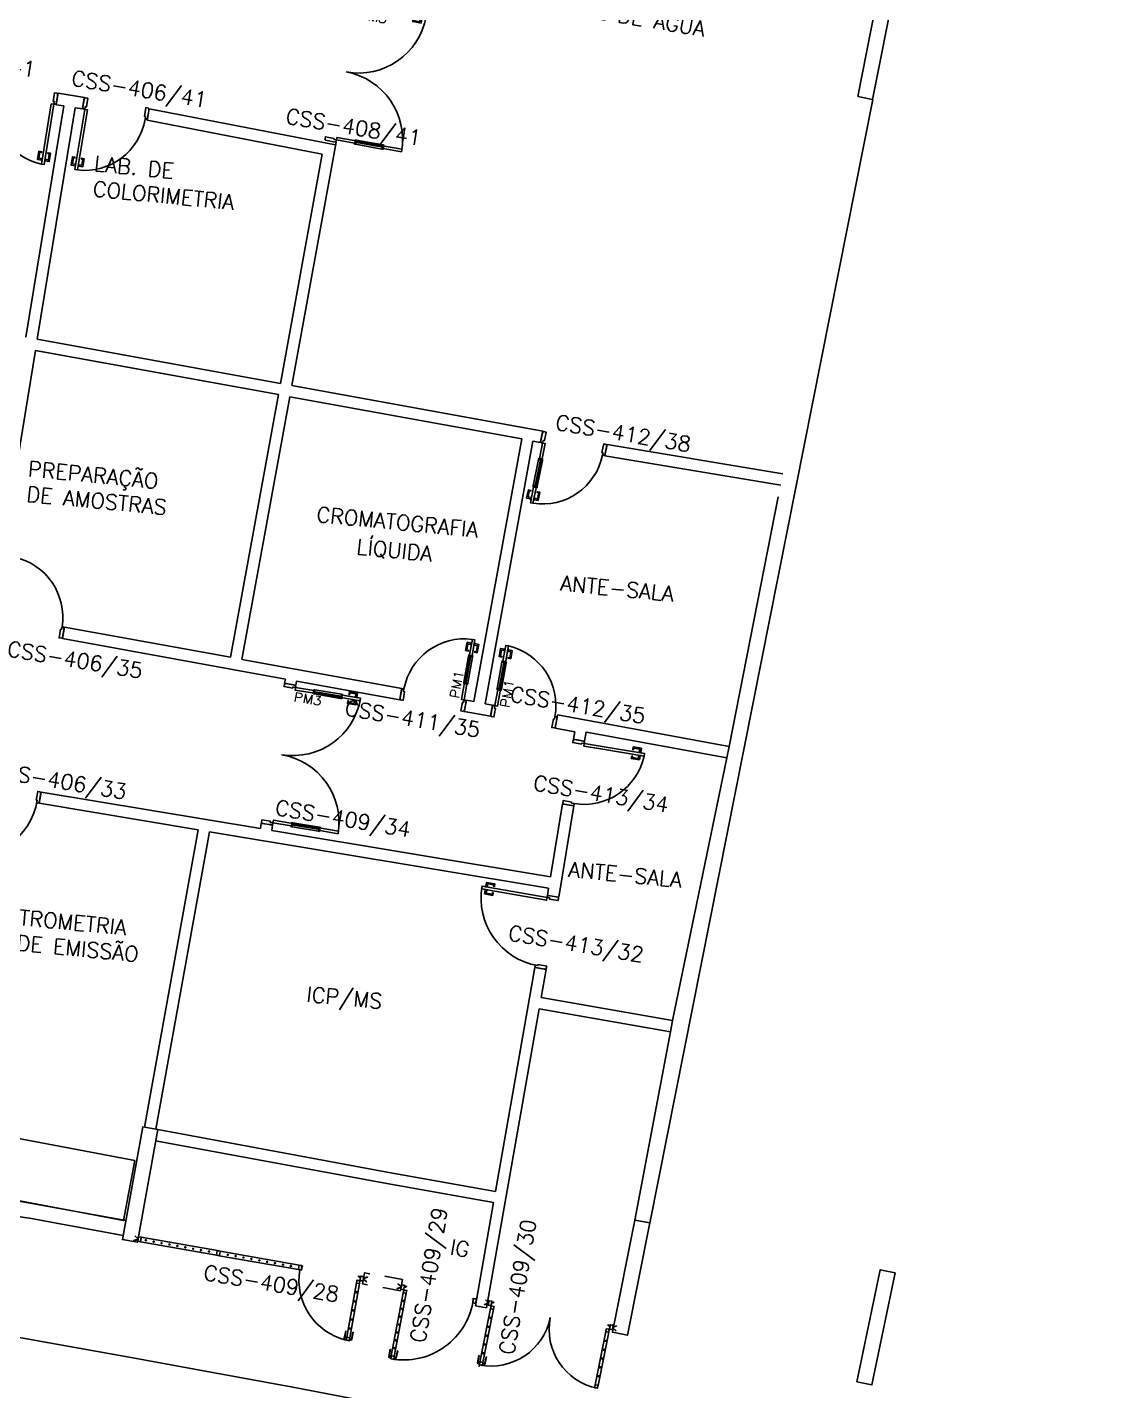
# Model space of a CAD drawing. Extents: x -152 to 150, y 325 to 437.
# Drawn here: x 67.38 to 81.45, y 376.28 to 394.15 of the extents above; entities that cross this region are included whole.
import ezdxf
from ezdxf.enums import TextEntityAlignment as Align

# ---------------------------------------------------------------- set-up
doc = ezdxf.new("R2010")
doc.units = 0
doc.header["$LTSCALE"] = 0.01
doc.header["$MEASUREMENT"] = 0
doc.linetypes.add('HIDDEN', pattern=[0.375, 0.25, -0.125])
doc.layers.get('0').update_dxf_attribs({"linetype": 'CONTINUOUS'})
for name, color, linetype in [('3', 3, 'CONTINUOUS'), ('ALV', 2, 'CONTINUOUS'), ('AR-ALV', 4, 'CONTINUOUS'), ('AR-ALV-V', 2, 'CONTINUOUS'), ('AR-BNC', 2, 'CONTINUOUS'), ('AR-BNC-CON', 2, 'CONTINUOUS'), ('AR-POR', 1, 'CONTINUOUS'), ('BC-TEXTO', 2, 'CONTINUOUS'), ('CENTRO_DE_CUSTO', 1, 'CONTINUOUS'), ('esq-c', 1, 'CONTINUOUS'), ('ESTR', 3, 'CONTINUOUS'), ('grapa', 1, 'HIDDEN'), ('ICC', 1, 'CONTINUOUS'), ('MAÇANETA', 2, 'CONTINUOUS'), ('mov', 1, 'CONTINUOUS'), ('PISO', 1, 'CONTINUOUS'), ('PM-FOLHA-C', 1, 'CONTINUOUS'), ('PM-FOLHA-V', 1, 'CONTINUOUS'), ('PM-FOLHA-V2', 1, 'CONTINUOUS'), ('PM-HATCH', 253, 'CONTINUOUS'), ('PM-MAÇANETA', 1, 'CONTINUOUS'), ('PM-MOVIMENTO', 1, 'CONTINUOUS'), ('PM-TELA-C', 1, 'CONTINUOUS'), ('PM-TXT', 2, 'CONTINUOUS'), ('porta-c', 1, 'CONTINUOUS'), ('porta-v', 1, 'CONTINUOUS'), ('TEXTO', 2, 'CONTINUOUS'), ('TEXTO-ENDEREÇO', 2, 'CONTINUOUS')]:
    doc.layers.add(name, color=color, linetype=linetype)
doc.styles.add('S12', font='simplex.shx', dxfattribs={"height": 0.12})
doc.styles.add('UNB-100', font='simplex.shx', dxfattribs={"height": 3})
doc.styles.add('UNB-100-1', font='simplex.shx', dxfattribs={"height": 0.2})

# ---------------------------------------------------------------- blocks, each defined once
blk = doc.blocks.new('PILAR-SSC')
for points in [[(0.003, -27.952), (0.203, -27.952), (0.203, -26.452), (0.003, -26.452)], [(0.203, -42.962), (0.203, -44.462), (0.003, -44.462), (0.003, -42.962)]]:
    blk.add_lwpolyline(points, close=True)
blk = doc.blocks.new('PM3')
at = {"layer": 'PM-HATCH'}
h = blk.add_hatch(dxfattribs=at)
h.set_pattern_fill('NET3', color=256, scale=0.002, angle=45, style=0)
h.set_pattern_definition([(45, (-192.3709505, -142.5504116), (-0.00449012806, 0.00449012806), []), (105, (-192.3709505, -142.5504116), (-0.006133629, -0.00164350094), []), (165, (-192.3709505, -142.5504116), (-0.00164350094, -0.006133629), [])])
h.paths.add_polyline_path([(-0.048, 0.665), (-0.046, 0.665), (-0.046, 0.285), (-0.048, 0.285)])
at = {"layer": 'PM-FOLHA-C'}
for p, q in [((-0.048, 0.665), (-0.048, 0.65)), ((-0.03, 0.665), (-0.048, 0.665)), ((-0.048, 0.285), (-0.048, 0.3)), ((-0.03, 0.285), (-0.048, 0.285))]:
    blk.add_line(p, q, dxfattribs=at)
for points in [[(-0.03, 0.665), (-0.03, 0.875), (-0.065, 0.875), (-0.065, 0.65), (-0.048, 0.65)], [(-0.03, 0.285), (-0.03, 0.075), (-0.065, 0.075), (-0.065, 0.3), (-0.048, 0.3)]]:
    blk.add_lwpolyline(points, dxfattribs=at)
for points in [[(-0.065, 0.665), (-0.075, 0.665), (-0.075, 0.65), (-0.065, 0.65)], [(-0.046, 0.665), (-0.02, 0.665), (-0.02, 0.65), (-0.046, 0.65)], [(-0.065, 0.285), (-0.075, 0.285), (-0.075, 0.3), (-0.065, 0.3)], [(-0.046, 0.3), (-0.02, 0.3), (-0.02, 0.285), (-0.046, 0.285)]]:
    blk.add_lwpolyline(points, close=True, dxfattribs=at)
at = {"layer": 'PM-FOLHA-V'}
for p, q in [((-0.075, 0.65), (-0.075, 0.3)), ((-0.065, 0.65), (-0.065, 0.3)), ((-0.02, 0.3), (-0.02, 0.65))]:
    blk.add_line(p, q, dxfattribs=at)
at = {"layer": 'PM-FOLHA-V2'}
for points in [[(-0.85, -0.065), (-0.85, -0.075), (-0.815, -0.075), (-0.815, 0.04), (-0.83, 0.04), (-0.83, 0.075), (-0.85, 0.075), (-0.85, 0.065), (-0.86, 0.065), (-0.86, -0.065)], [(-0.01, -0.065), (-0.01, -0.075), (-0.045, -0.075), (-0.045, 0.04), (-0.03, 0.04), (-0.03, 0.075), (-0.01, 0.075), (-0.01, 0.065), (0, 0.065), (0, -0.065)]]:
    blk.add_lwpolyline(points, close=True, dxfattribs=at)
at = {"layer": 'PM-MAÇANETA'}
for points in [[(-0.125, 0.825), (-0.07, 0.825), (-0.07, 0.805), (-0.109, 0.805, 0.414214), (-0.11, 0.803), (-0.11, 0.725), (-0.09, 0.725), (-0.09, 0.715), (-0.125, 0.715)], [(-0.025, 0.825), (0.03, 0.825), (0.03, 0.715), (-0.005, 0.715), (-0.005, 0.725), (0.015, 0.725), (0.015, 0.803, 0.414214), (0.013, 0.805), (-0.025, 0.805)]]:
    blk.add_lwpolyline(points, format="xyb", close=True, dxfattribs=at)
for points in [[(-0.07, 0.795), (-0.07, 0.835), (-0.065, 0.835), (-0.065, 0.795)], [(-0.025, 0.795), (-0.025, 0.835), (-0.03, 0.835), (-0.03, 0.795)]]:
    blk.add_lwpolyline(points, close=True, dxfattribs=at)
at = {"layer": 'PM-MOVIMENTO'}
blk.add_arc((-0.026, 0.072), 0.804, 92.8015, 179.7608, dxfattribs=at)
at = {"layer": 'PM-TELA-C'}
blk.add_lwpolyline([(-0.048, 0.665), (-0.046, 0.665), (-0.046, 0.285), (-0.048, 0.285)], close=True, dxfattribs=at)
at = {"layer": 'PM-TXT', "style": 'S12', "width": 1.1}
blk.add_attdef('PM', (-0.101, 0.075), '', height=0.12, rotation=90, dxfattribs=at)
blk = doc.blocks.new('PM5')
at = {"layer": 'PM-HATCH'}
h = blk.add_hatch(dxfattribs=at)
h.set_pattern_fill('NET3', color=256, scale=0.002, angle=45, style=0)
h.set_pattern_definition([(135, (192.3709505, -142.5504116), (0.00449012806, 0.00449012806), []), (75, (192.3709505, -142.5504116), (0.006133629, -0.00164350094), []), (15, (192.3709505, -142.5504116), (0.00164350094, -0.006133629), [])])
h.paths.add_polyline_path([(0.048, 0.697), (0.046, 0.697), (0.046, 0.317), (0.048, 0.317)])
h = blk.add_hatch(dxfattribs=at)
h.set_pattern_fill('NET3', color=256, scale=0.002, angle=45, style=0)
h.set_pattern_definition([(45, (-190.5109505, -142.5504116), (-0.00449012806, 0.00449012806), []), (105, (-190.5109505, -142.5504116), (-0.006133629, -0.00164350094), []), (165, (-190.5109505, -142.5504116), (-0.00164350094, -0.006133629), [])])
h.paths.add_polyline_path([(1.812, 0.697), (1.814, 0.697), (1.814, 0.317), (1.812, 0.317)])
at = {"layer": 'PM-FOLHA-C'}
for p, q in [((0.03, 0.697), (0.048, 0.697)), ((0.048, 0.697), (0.048, 0.682)), ((1.83, 0.697), (1.812, 0.697)), ((1.812, 0.697), (1.812, 0.682)), ((0.03, 0.317), (0.048, 0.317)), ((0.048, 0.317), (0.048, 0.332)), ((1.812, 0.317), (1.812, 0.332)), ((1.83, 0.317), (1.812, 0.317))]:
    blk.add_line(p, q, dxfattribs=at)
for points in [[(0.03, 0.697), (0.03, 0.94), (0.065, 0.94), (0.065, 0.682), (0.048, 0.682)], [(1.83, 0.697), (1.83, 0.94), (1.795, 0.94), (1.795, 0.682), (1.812, 0.682)], [(0.065, 0.697), (0.065, 0.697), (0.075, 0.697), (0.075, 0.682), (0.065, 0.682)], [(1.795, 0.697), (1.795, 0.697), (1.785, 0.697), (1.785, 0.682), (1.795, 0.682)], [(0.03, 0.317), (0.03, 0.075), (0.065, 0.075), (0.065, 0.332), (0.048, 0.332)], [(0.065, 0.317), (0.065, 0.317), (0.075, 0.317), (0.075, 0.332), (0.065, 0.332)], [(1.795, 0.317), (1.795, 0.317), (1.785, 0.317), (1.785, 0.332), (1.795, 0.332)], [(1.83, 0.317), (1.83, 0.075), (1.795, 0.075), (1.795, 0.332), (1.812, 0.332)]]:
    blk.add_lwpolyline(points, dxfattribs=at)
for points in [[(0.046, 0.697), (0.02, 0.697), (0.02, 0.682), (0.046, 0.682)], [(1.814, 0.697), (1.84, 0.697), (1.84, 0.682), (1.814, 0.682)], [(0.046, 0.332), (0.02, 0.332), (0.02, 0.317), (0.046, 0.317)], [(1.814, 0.332), (1.84, 0.332), (1.84, 0.317), (1.814, 0.317)]]:
    blk.add_lwpolyline(points, close=True, dxfattribs=at)
at = {"layer": 'PM-FOLHA-V'}
for p, q in [((0.02, 0.332), (0.02, 0.682)), ((0.065, 0.682), (0.065, 0.332)), ((0.075, 0.682), (0.075, 0.332)), ((1.785, 0.682), (1.785, 0.332)), ((1.795, 0.682), (1.795, 0.332)), ((1.84, 0.332), (1.84, 0.682))]:
    blk.add_line(p, q, dxfattribs=at)
at = {"layer": 'PM-FOLHA-V2'}
for points in [[(0.01, -0.065), (0.01, -0.075), (0.045, -0.075), (0.045, 0.04), (0.03, 0.04), (0.03, 0.075), (0.01, 0.075), (0.01, 0.065), (0, 0.065), (0, -0.065)], [(1.85, -0.065), (1.85, -0.075), (1.815, -0.075), (1.815, 0.04), (1.83, 0.04), (1.83, 0.075), (1.85, 0.075), (1.85, 0.065), (1.86, 0.065), (1.86, -0.065)]]:
    blk.add_lwpolyline(points, close=True, dxfattribs=at)
at = {"layer": 'PM-MAÇANETA'}
for points in [[(0.025, 0.86), (0.025, 0.9), (0.03, 0.9), (0.03, 0.86)], [(0.07, 0.86), (0.07, 0.9), (0.065, 0.9), (0.065, 0.86)]]:
    blk.add_lwpolyline(points, close=True, dxfattribs=at)
for points in [[(0.025, 0.89), (-0.03, 0.89), (-0.03, 0.78), (0.005, 0.78), (0.005, 0.79), (-0.015, 0.79), (-0.015, 0.868, -0.414214), (-0.013, 0.87), (0.025, 0.87)], [(0.125, 0.89), (0.07, 0.89), (0.07, 0.87), (0.109, 0.87, -0.414214), (0.11, 0.868), (0.11, 0.79), (0.09, 0.79), (0.09, 0.78), (0.125, 0.78)]]:
    blk.add_lwpolyline(points, format="xyb", close=True, dxfattribs=at)
at = {"layer": 'PM-MOVIMENTO'}
for centre, start, end in [((0.03, 0.04), 0, 90), ((1.83, 0.04), 90, 180)]:
    blk.add_arc(centre, 0.9, start, end, dxfattribs=at)
at = {"layer": 'PM-TELA-C'}
for points in [[(0.048, 0.697), (0.046, 0.697), (0.046, 0.317), (0.048, 0.317)], [(1.812, 0.697), (1.814, 0.697), (1.814, 0.317), (1.812, 0.317)]]:
    blk.add_lwpolyline(points, close=True, dxfattribs=at)
at = {"layer": 'PM-TXT', "style": 'S12', "width": 1.1}
blk.add_attdef('PM', (0.213, 0.075), '', height=0.12, rotation=90, dxfattribs=at)
blk = doc.blocks.new('BC16')
at = {"layer": 'AR-BNC'}
blk.add_lwpolyline([(3.012, 0.79), (3.007, -0.01), (0, 0), (-0.001, 0.8)], close=True, dxfattribs=at)
at = {"layer": 'BC-TEXTO', "style": 'S12'}
for tag, p, flags in [('BANCADA', (0.064, 0.64), 2), ('TAMANHO', (0.064, 0.44), 3), ('ACABAMENTO', (0.064, 0.24), 3), ('APOIO', (0.064, 0.04), 3)]:
    blk.add_attdef(tag, p, '', height=0.12, dxfattribs=dict(at, flags=flags))

msp = doc.modelspace()

# ---------------------------------------------------------------- hatches: boundary and pattern name
at = {"layer": 'PM-HATCH'}
h = msp.add_hatch(dxfattribs=at)
h.set_pattern_fill('NET3', color=256, scale=0.002, angle=213.3596, style=0)
h.set_pattern_definition([(213.3595993, (291.2999154, 489.5878284), (0.00349181376, -0.00530374742), []), (273.3595993, (291.2999154, 489.5878284), (0.00633908688, 0.00037212571), []), (333.3595993, (291.2999154, 489.5878284), (0.00284727312, 0.00567587313), [])])
h.paths.add_polyline_path([(74.036, 388.123), (74.034, 388.123), (74.111, 388.495), (74.112, 388.495)])

# ---------------------------------------------------------------- linework, layer by layer
at = {"layer": '3'}
msp.add_line((75.54, 378.481), (78.461, 393.205), dxfattribs=at)
at = {"layer": 'ALV'}
for p, q in [((67.787, 393.287), (67.763, 393.138)), ((67.763, 393.138), (67.862, 393.122)), ((67.787, 393.287), (68.133, 393.23)), ((68.133, 393.23), (68.109, 393.082)), ((67.862, 393.122), (67.367, 390.093)), ((68.01, 393.098), (67.515, 390.066)), ((68.01, 393.098), (68.109, 393.082)), ((68.98, 393.085), (68.954, 392.937)), ((68.98, 393.085), (71.424, 392.611)), ((68.954, 392.937), (71.25, 392.49)), ((71.431, 392.645), (70.85, 389.459)), ((71.25, 392.49), (70.702, 389.485)), ((67.491, 389.918), (66.924, 386.446)), ((67.491, 389.918), (70.676, 389.338)), ((67.512, 389.914), (70.676, 389.338)), ((67.515, 390.066), (70.702, 389.485)), ((70.85, 389.459), (74.139, 388.859)), ((70.676, 389.338), (70.048, 385.895)), ((70.823, 389.311), (70.196, 385.868)), ((70.823, 389.311), (73.863, 388.757)), ((74.108, 388.71), (74.139, 388.859)), ((73.235, 385.314), (73.863, 388.757)), ((73.383, 385.287), (74.01, 388.73)), ((74.01, 388.73), (74.108, 388.71)), ((74.981, 388.684), (74.95, 388.537)), ((74.981, 388.684), (77.285, 388.3)), ((74.95, 388.537), (77.256, 388.152)), ((67.87, 386.291), (67.846, 386.143)), ((67.87, 386.291), (70.048, 385.895)), ((67.846, 386.143), (70.766, 385.607)), ((70.196, 385.868), (72.291, 385.486)), ((70.766, 385.607), (70.756, 385.556)), ((70.904, 385.529), (70.756, 385.556)), ((70.913, 385.581), (70.904, 385.529)), ((70.913, 385.581), (72.264, 385.338)), ((72.291, 385.486), (72.264, 385.338)), ((73.11, 385.184), (73.137, 385.332)), ((73.137, 385.332), (73.235, 385.314)), ((73.383, 385.287), (73.481, 385.269)), ((73.454, 385.122), (73.481, 385.269)), ((73.11, 385.184), (73.454, 385.122)), ((74.332, 385.143), (74.3, 384.967)), ((74.332, 385.143), (76.579, 384.728)), ((74.3, 384.967), (74.559, 384.92)), ((74.709, 384.917), (74.687, 384.795)), ((67.565, 384.13), (70.439, 383.651)), ((67.54, 383.982), (69.624, 383.635)), ((74.398, 383.973), (74.24, 383.018)), ((74.546, 383.948), (74.347, 382.75)), ((74.398, 383.973), (74.546, 383.948)), ((70.439, 383.651), (70.45, 383.721)), ((70.598, 383.696), (70.45, 383.721)), ((70.587, 383.627), (70.598, 383.696)), ((68.921, 379.736), (69.624, 383.635)), ((69.069, 379.709), (69.772, 383.61)), ((69.772, 383.61), (74.215, 382.87)), ((70.587, 383.627), (74.24, 383.018)), ((74.215, 382.87), (74.2, 382.775)), ((74.2, 382.775), (74.347, 382.75)), ((74.034, 381.831), (73.52, 378.896)), ((74.034, 381.831), (74.182, 381.805)), ((74.182, 381.805), (74.117, 381.436)), ((74.091, 381.288), (73.402, 377.368)), ((69.066, 379.557), (72.096, 378.997)), ((69.094, 379.705), (72.123, 379.144)), ((72.123, 379.144), (73.52, 378.896)), ((72.096, 378.997), (73.494, 378.749)), ((73.494, 378.749), (73.255, 377.397)), ((73.255, 377.397), (73.402, 377.368))]:
    msp.add_line(p, q, dxfattribs=at)
for points in [[(74.559, 384.92), (74.541, 384.822), (74.687, 384.795)], [(76.579, 384.728), (76.552, 384.576), (74.71, 384.916)], [(74.117, 381.436), (75.836, 381.135), (75.81, 380.987), (74.091, 381.288)], [(65.654, 379.062), (68.675, 378.516)], [(71.844, 377.67), (71.777, 377.683), (71.804, 377.83), (71.871, 377.817)], [(72.301, 377.741), (72.068, 377.786)], [(72.274, 377.594), (72.041, 377.638)], [(72.274, 377.594), (72.301, 377.741)]]:
    msp.add_lwpolyline(points, dxfattribs=at)
msp.add_arc((-5.319, -22.301), 407.389, 79.54029, 79.9719, dxfattribs=at)
at = {"layer": 'AR-ALV'}
msp.add_line((67.565, 384.13), (67.54, 383.982), dxfattribs=at)
at = {"layer": 'AR-ALV-V'}
msp.add_line((76.58, 384.728), (77.224, 387.997), dxfattribs=at)
at = {"layer": 'esq-c'}
for p, q in [((68.839, 378.3), (68.83, 378.245)), ((68.831, 378.245), (68.841, 378.299)), ((68.842, 378.301), (68.877, 378.295)), ((68.877, 378.294), (68.842, 378.3)), ((68.867, 378.238), (68.832, 378.244)), ((68.832, 378.242), (68.866, 378.236)), ((68.868, 378.238), (68.877, 378.293)), ((68.879, 378.293), (68.869, 378.238)), ((69.876, 378.119), (69.911, 378.112)), ((69.873, 378.117), (69.863, 378.062)), ((69.865, 378.062), (69.874, 378.116)), ((69.9, 378.055), (69.865, 378.061)), ((69.865, 378.059), (69.9, 378.053)), ((69.91, 378.111), (69.875, 378.117)), ((69.901, 378.055), (69.911, 378.11)), ((69.912, 378.11), (69.903, 378.055)), ((70.946, 377.927), (70.936, 377.872)), ((70.938, 377.872), (70.947, 377.927)), ((70.973, 377.865), (70.938, 377.871)), ((70.938, 377.87), (70.973, 377.863)), ((70.983, 377.921), (70.948, 377.927)), ((70.949, 377.929), (70.983, 377.923)), ((70.974, 377.866), (70.982, 377.91)), ((70.984, 377.91), (70.976, 377.865)), ((70.983, 377.915), (70.984, 377.92)), ((70.985, 377.92), (70.984, 377.915)), ((70.993, 377.909), (70.984, 377.911)), ((70.985, 377.914), (70.993, 377.912)), ((70.985, 377.912), (70.993, 377.911)), ((71.724, 377.78), (71.733, 377.778)), ((71.752, 377.778), (71.725, 377.783)), ((71.752, 377.777), (71.725, 377.781)), ((71.733, 377.778), (71.732, 377.772)), ((71.735, 377.777), (71.734, 377.772)), ((71.75, 377.767), (71.734, 377.769)), ((71.751, 377.768), (71.735, 377.771)), ((71.751, 377.766), (71.744, 377.729)), ((71.746, 377.729), (71.752, 377.765)), ((71.754, 377.784), (71.753, 377.779)), ((71.755, 377.778), (71.756, 377.784)), ((71.756, 377.784), (71.791, 377.778)), ((71.792, 377.78), (71.757, 377.786)), ((71.782, 377.723), (71.792, 377.777)), ((71.793, 377.777), (71.784, 377.722)), ((71.697, 377.696), (71.703, 377.731)), ((71.705, 377.731), (71.698, 377.696)), ((71.699, 377.695), (71.734, 377.689)), ((71.734, 377.687), (71.699, 377.694)), ((71.705, 377.732), (71.74, 377.725)), ((71.741, 377.727), (71.706, 377.733)), ((71.741, 377.724), (71.735, 377.69)), ((71.736, 377.689), (71.743, 377.724)), ((71.781, 377.72), (71.746, 377.727)), ((71.747, 377.728), (71.781, 377.722)), ((72.288, 377.67), (72.278, 377.616)), ((72.279, 377.615), (72.29, 377.67)), ((72.315, 377.608), (72.28, 377.614)), ((72.28, 377.613), (72.315, 377.606)), ((72.291, 377.672), (72.326, 377.665)), ((72.326, 377.664), (72.291, 377.67)), ((72.311, 377.568), (72.317, 377.603)), ((72.319, 377.603), (72.312, 377.568)), ((72.316, 377.608), (72.323, 377.645)), ((72.324, 377.645), (72.317, 377.608)), ((72.32, 377.605), (72.355, 377.598)), ((72.354, 377.597), (72.32, 377.603)), ((72.325, 377.658), (72.326, 377.663)), ((72.325, 377.647), (72.341, 377.644)), ((72.325, 377.645), (72.341, 377.642)), ((72.328, 377.663), (72.327, 377.657)), ((72.327, 377.657), (72.354, 377.651)), ((72.327, 377.655), (72.354, 377.65)), ((72.343, 377.65), (72.342, 377.644)), ((72.345, 377.649), (72.344, 377.644)), ((72.354, 377.648), (72.346, 377.65)), ((72.355, 377.596), (72.348, 377.561)), ((72.35, 377.56), (72.357, 377.595)), ((72.312, 377.565), (72.347, 377.559)), ((72.348, 377.56), (72.313, 377.567)), ((73.23, 377.485), (73.221, 377.487)), ((73.229, 377.484), (73.221, 377.486)), ((73.221, 377.484), (73.229, 377.483)), ((73.23, 377.482), (73.221, 377.437)), ((73.223, 377.437), (73.231, 377.481)), ((73.223, 377.436), (73.258, 377.429)), ((73.258, 377.428), (73.223, 377.434)), ((73.231, 377.491), (73.23, 377.486)), ((73.232, 377.486), (73.233, 377.491)), ((73.269, 377.487), (73.234, 377.493)), ((73.234, 377.492), (73.269, 377.485)), ((73.259, 377.43), (73.269, 377.484)), ((73.271, 377.484), (73.26, 377.429)), ((73.472, 377.446), (73.499, 377.44)), ((73.455, 377.359), (73.462, 377.394)), ((73.463, 377.393), (73.456, 377.358)), ((73.492, 377.351), (73.457, 377.358)), ((73.457, 377.356), (73.491, 377.349)), ((73.464, 377.395), (73.499, 377.388)), ((73.499, 377.387), (73.464, 377.394)), ((73.5, 377.386), (73.493, 377.351)), ((73.494, 377.351), (73.501, 377.386)), ((74.963, 377.06), (74.97, 377.094)), ((74.972, 377.094), (74.965, 377.059)), ((75, 377.05), (74.965, 377.057)), ((74.966, 377.058), (75, 377.051)), ((75.008, 377.089), (74.973, 377.096)), ((74.973, 377.095), (75.008, 377.088)), ((75.02, 377.139), (74.993, 377.144)), ((75.008, 377.087), (75.001, 377.052)), ((75.003, 377.052), (75.01, 377.087)), ((71.571, 376.983), (71.565, 376.948)), ((71.566, 376.948), (71.572, 376.983)), ((71.601, 376.939), (71.566, 376.945)), ((71.567, 376.947), (71.602, 376.941)), ((71.608, 376.978), (71.573, 376.985)), ((71.573, 376.983), (71.608, 376.977)), ((71.602, 376.941), (71.609, 376.976)), ((71.61, 376.976), (71.604, 376.941)), ((72.154, 376.739), (72.147, 376.704)), ((72.149, 376.704), (72.155, 376.739)), ((72.184, 376.696), (72.149, 376.703)), ((72.149, 376.702), (72.184, 376.695)), ((72.156, 376.741), (72.191, 376.734)), ((72.191, 376.733), (72.156, 376.739)), ((72.185, 376.697), (72.192, 376.732)), ((72.193, 376.732), (72.186, 376.697)), ((73.315, 376.659), (73.304, 376.604)), ((73.309, 376.621), (73.305, 376.604)), ((73.31, 376.622), (73.307, 376.603)), ((73.309, 376.623), (73.316, 376.659)), ((73.31, 376.622), (73.346, 376.615)), ((73.346, 376.616), (73.311, 376.623)), ((73.317, 376.661), (73.353, 376.654)), ((73.353, 376.652), (73.317, 376.66)), ((73.347, 376.617), (73.354, 376.651)), ((73.355, 376.651), (73.348, 376.616)), ((74.825, 376.36), (74.818, 376.325)), ((74.819, 376.325), (74.826, 376.359)), ((74.862, 376.355), (74.827, 376.361)), ((74.827, 376.36), (74.862, 376.353)), ((74.856, 376.317), (74.862, 376.352)), ((74.864, 376.352), (74.857, 376.317)), ((74.82, 376.324), (74.855, 376.317)), ((74.854, 376.315), (74.82, 376.322))]:
    msp.add_line(p, q, dxfattribs=at)
for points in [[(73.49, 377.44), (73.488, 377.434, -0.414214), (73.486, 377.433), (73.47, 377.436, 0.414214), (73.469, 377.435), (73.462, 377.399, -0.414214), (73.459, 377.397), (73.424, 377.404, -0.414214), (73.423, 377.407), (73.433, 377.461, -0.414214), (73.436, 377.463), (73.471, 377.456, -0.414214), (73.473, 377.453), (73.472, 377.448, 0.414214), (73.472, 377.447), (73.499, 377.442, -1), (73.499, 377.439), (73.49, 377.441)], [(73.472, 377.446, -0.414201), (73.47, 377.448), (73.471, 377.454, 0.414214), (73.471, 377.455), (73.436, 377.461, 0.414214), (73.435, 377.461), (73.424, 377.406, 0.414214), (73.425, 377.406), (73.459, 377.399, 0.414214), (73.46, 377.399), (73.468, 377.436, -0.414214), (73.47, 377.437), (73.486, 377.434, 0.414214), (73.487, 377.435), (73.488, 377.44, -0.414214), (73.491, 377.442)], [(75.002, 377.14), (75.001, 377.134, 0.414214), (75.002, 377.132), (75.018, 377.129, -0.414214), (75.019, 377.128), (75.012, 377.092, 0.414214), (75.013, 377.089), (75.048, 377.082, 0.414214), (75.051, 377.084), (75.062, 377.138, 0.414214), (75.06, 377.141), (75.025, 377.148, 0.414214), (75.022, 377.146), (75.021, 377.141, -0.414214), (75.02, 377.14), (74.993, 377.145, 1), (74.993, 377.143), (75.001, 377.141)], [(75.02, 377.139, 0.414201), (75.023, 377.14), (75.024, 377.146, -0.414214), (75.025, 377.146), (75.06, 377.139, -0.414214), (75.06, 377.138), (75.049, 377.084, -0.414214), (75.048, 377.083), (75.014, 377.09, -0.414214), (75.013, 377.091), (75.02, 377.128, 0.414214), (75.019, 377.13), (75.003, 377.133, -0.414214), (75.002, 377.134), (75.003, 377.14, 0.414214), (75.001, 377.142)]]:
    msp.add_lwpolyline(points, format="xyb", dxfattribs=at)
for centre, radius, start, end in [((68.842, 378.299), 0.00225, 79.9663, 169.9663), ((68.842, 378.299), 0.00075, 79.9663, 169.9663), ((68.832, 378.245), 0.00225, 169.9663, 259.9663), ((68.832, 378.245), 0.00075, 169.9663, 259.9663), ((68.867, 378.238), 0.00225, 259.9663, 349.9663), ((68.867, 378.238), 0.00075, 259.9663, 349.9663), ((68.877, 378.293), 0.00225, 349.9663, 79.9663), ((68.877, 378.293), 0.00075, 349.9663, 79.9663), ((69.875, 378.116), 0.00225, 79.9663, 169.9663), ((69.865, 378.062), 0.00225, 169.9663, 259.9663), ((69.865, 378.062), 0.00075, 169.9663, 259.9663), ((69.875, 378.116), 0.00075, 79.9663, 169.9663), ((69.9, 378.055), 0.00225, 259.9663, 349.9663), ((69.9, 378.055), 0.00075, 259.9663, 349.9663), ((69.91, 378.11), 0.00075, 349.9663, 79.9663), ((69.91, 378.11), 0.00225, 349.9663, 79.9663), ((70.938, 377.872), 0.00225, 169.9663, 259.9663), ((70.938, 377.872), 0.00075, 169.9663, 259.9663), ((70.948, 377.926), 0.00225, 79.9663, 169.9663), ((70.948, 377.926), 0.00075, 79.9663, 169.9663), ((70.973, 377.866), 0.00075, 259.9663, 349.9663), ((70.973, 377.866), 0.00225, 259.9663, 349.9663), ((70.984, 377.91), 0.00225, 79.9663, 169.9663), ((70.983, 377.92), 0.00225, 349.9663, 79.9663), ((70.983, 377.92), 0.00075, 349.9663, 79.9663), ((70.985, 377.914), 0.00225, 169.9663, 259.9663), ((70.985, 377.914), 0.00075, 169.9663, 259.9663), ((70.984, 377.91), 0.00075, 79.9663, 169.9663), ((70.993, 377.911), 0.0015, 259.9663, 79.9663), ((71.725, 377.781), 0.0015, 79.9663, 259.9663), ((71.735, 377.772), 0.00225, 169.9663, 259.9663), ((71.733, 377.778), 0.00225, 349.9663, 79.9663), ((71.733, 377.778), 0.00075, 349.9663, 79.9663), ((71.735, 377.772), 0.00075, 169.9663, 259.9663), ((71.75, 377.766), 0.00075, 349.9663, 79.9663), ((71.75, 377.766), 0.00225, 349.9663, 79.9663), ((71.752, 377.779), 0.00075, 259.9663, 349.9663), ((71.752, 377.779), 0.00225, 259.9688, 349.9663), ((71.756, 377.783), 0.00225, 79.9663, 169.9663), ((71.756, 377.783), 0.00075, 79.9663, 169.9663), ((71.791, 377.777), 0.00075, 349.9663, 79.9663), ((71.791, 377.777), 0.00225, 349.9663, 79.9663), ((71.699, 377.696), 0.00225, 169.9663, 259.9663), ((71.699, 377.696), 0.00075, 169.9663, 259.9663), ((71.705, 377.731), 0.00225, 79.9663, 169.9663), ((71.705, 377.731), 0.00075, 79.9663, 169.9663), ((71.734, 377.69), 0.00075, 259.9663, 349.9663), ((71.734, 377.69), 0.00225, 259.9663, 349.9663), ((71.74, 377.725), 0.00075, 349.9663, 79.9663), ((71.74, 377.725), 0.00225, 349.9663, 79.9663), ((71.747, 377.729), 0.00225, 169.9663, 259.9663), ((71.747, 377.729), 0.00075, 169.9663, 259.9663), ((71.782, 377.723), 0.00075, 259.9663, 349.9663), ((71.782, 377.723), 0.00225, 259.9663, 349.9663), ((72.28, 377.615), 0.00225, 169.2683, 259.2683), ((72.28, 377.615), 0.00075, 169.2683, 259.2683), ((72.29, 377.67), 0.00225, 79.2683, 169.2683), ((72.29, 377.67), 0.00075, 79.2683, 169.2683), ((72.315, 377.609), 0.00225, 259.2683, 349.2683), ((72.315, 377.609), 0.00075, 259.2683, 349.2683), ((72.319, 377.602), 0.00225, 79.2683, 169.2683), ((72.319, 377.602), 0.00075, 79.2683, 169.2683), ((72.325, 377.644), 0.00225, 79.2683, 169.2683), ((72.325, 377.644), 0.00075, 79.2683, 169.2683), ((72.327, 377.657), 0.00225, 169.2683, 259.2657), ((72.325, 377.663), 0.00225, 349.2683, 79.2683), ((72.325, 377.663), 0.00075, 349.2683, 79.2683), ((72.327, 377.657), 0.00075, 169.2683, 259.2683), ((72.341, 377.644), 0.00075, 259.2683, 349.2683), ((72.341, 377.644), 0.00225, 259.2683, 349.2683), ((72.345, 377.649), 0.00225, 79.2683, 169.2683), ((72.345, 377.649), 0.00075, 79.2683, 169.2683), ((72.354, 377.65), 0.0015, 259.2683, 79.2683), ((72.354, 377.596), 0.00075, 349.2683, 79.2683), ((72.354, 377.596), 0.00225, 349.2683, 79.2683), ((72.313, 377.568), 0.00225, 169.2683, 259.2683), ((72.313, 377.568), 0.00075, 169.2683, 259.2683), ((72.348, 377.561), 0.00225, 259.2683, 349.2683), ((72.348, 377.561), 0.00075, 259.2683, 349.2683), ((73.221, 377.486), 0.0015, 79.2683, 259.2683), ((73.223, 377.436), 0.00225, 169.2683, 259.2683), ((73.223, 377.436), 0.00075, 169.2683, 259.2683), ((73.23, 377.486), 0.00225, 259.2683, 349.2683), ((73.229, 377.482), 0.00225, 349.2683, 79.2683), ((73.229, 377.482), 0.00075, 349.2683, 79.2683), ((73.23, 377.486), 0.00075, 259.2683, 349.2683), ((73.234, 377.491), 0.00225, 79.2683, 169.2683), ((73.234, 377.491), 0.00075, 79.2683, 169.2683), ((73.258, 377.43), 0.00075, 259.2683, 349.2683), ((73.258, 377.43), 0.00225, 259.2683, 349.2683), ((73.269, 377.484), 0.00225, 349.2683, 79.2683), ((73.269, 377.484), 0.00075, 349.2683, 79.2683), ((73.457, 377.358), 0.00225, 168.7805, 258.7805), ((73.457, 377.358), 0.00075, 168.7805, 258.7805), ((73.464, 377.393), 0.00225, 78.7805, 168.7805), ((73.464, 377.393), 0.00075, 78.7805, 168.7805), ((73.492, 377.351), 0.00225, 258.7805, 348.7805), ((73.492, 377.351), 0.00075, 258.7805, 348.7805), ((73.499, 377.386), 0.00225, 348.7805, 78.7805), ((73.499, 377.386), 0.00075, 348.7805, 78.7805), ((74.966, 377.059), 0.00225, 168.7805, 258.7805), ((74.966, 377.059), 0.00075, 168.7805, 258.7805), ((74.973, 377.094), 0.00225, 78.7805, 168.7805), ((74.973, 377.094), 0.00075, 78.7805, 168.7805), ((75, 377.052), 0.00075, 258.7805, 348.7805), ((75, 377.052), 0.00225, 258.7805, 348.7805), ((75.001, 377.14), 0.00075, 348.7805, 78.7805), ((75.007, 377.087), 0.00225, 348.7805, 78.7805), ((75.007, 377.087), 0.00075, 348.7805, 78.7805), ((71.567, 376.947), 0.00225, 169.9663, 259.9663), ((71.567, 376.947), 0.00075, 169.9663, 259.9663), ((71.573, 376.982), 0.00225, 79.9663, 169.9663), ((71.573, 376.982), 0.00075, 79.9663, 169.9663), ((71.602, 376.941), 0.00225, 259.9663, 349.9663), ((71.602, 376.941), 0.00075, 259.9663, 349.9663), ((71.608, 376.976), 0.00225, 349.9663, 79.9663), ((71.608, 376.976), 0.00075, 349.9663, 79.9663), ((72.149, 376.704), 0.00225, 169.2683, 259.2683), ((72.149, 376.704), 0.00075, 169.2683, 259.2683), ((72.156, 376.739), 0.00225, 79.2683, 169.2683), ((72.156, 376.739), 0.00075, 79.2683, 169.2683), ((72.184, 376.697), 0.00225, 259.2683, 349.2683), ((72.184, 376.697), 0.00075, 259.2683, 349.2683), ((72.191, 376.732), 0.00225, 349.2683, 79.2683), ((72.191, 376.732), 0.00075, 349.2683, 79.2683), ((73.305, 376.604), 0.0015, 168.7805, 348.7805), ((73.311, 376.621), 0.002, 78.7805, 168.7805), ((73.317, 376.659), 0.00225, 78.7805, 168.7805), ((73.317, 376.659), 0.00075, 78.7805, 168.7805), ((73.346, 376.617), 0.00075, 258.7805, 348.7805), ((73.346, 376.617), 0.00225, 258.7805, 348.7805), ((73.353, 376.652), 0.00225, 348.7805, 78.7805), ((73.353, 376.652), 0.00075, 348.7805, 78.7805), ((74.827, 376.359), 0.00225, 78.7805, 168.7805), ((74.827, 376.359), 0.00075, 78.7805, 168.7805), ((74.862, 376.352), 0.00225, 348.7805, 78.7805), ((74.862, 376.352), 0.00075, 348.7805, 78.7805), ((74.82, 376.324), 0.00225, 168.7805, 258.7805), ((74.82, 376.324), 0.00075, 168.7805, 258.7805), ((74.855, 376.317), 0.00225, 258.7805, 348.7805), ((74.855, 376.317), 0.00075, 258.7805, 348.7805)]:
    msp.add_arc(centre, radius, start, end, dxfattribs=at)
at = {"layer": 'grapa'}
for p, q in [((68.835, 378.277), (68.834, 378.267)), ((71.79, 377.754), (71.788, 377.745)), ((72.284, 377.648), (72.282, 377.638)), ((75.057, 377.116), (75.055, 377.106))]:
    msp.add_line(p, q, dxfattribs=at)
for points in [[(68.834, 378.267), (68.781, 378.248), (68.78, 378.25), (68.832, 378.268), (68.834, 378.277), (68.792, 378.312), (68.792, 378.313), (68.835, 378.277)], [(71.788, 377.745), (71.831, 377.709), (71.832, 377.71), (71.789, 377.745), (71.791, 377.753), (71.843, 377.772), (71.842, 377.774), (71.79, 377.754)], [(72.282, 377.638), (72.229, 377.619), (72.229, 377.621), (72.281, 377.639), (72.282, 377.647), (72.241, 377.683), (72.242, 377.684), (72.284, 377.648)], [(73.427, 377.429), (73.374, 377.411), (73.373, 377.412), (73.426, 377.43), (73.427, 377.438), (73.386, 377.475), (73.387, 377.476), (73.429, 377.439)], [(75.055, 377.106), (75.097, 377.069), (75.098, 377.07), (75.057, 377.107), (75.059, 377.115), (75.111, 377.132), (75.11, 377.134), (75.057, 377.116)]]:
    msp.add_lwpolyline(points, dxfattribs=at)
at = {"layer": 'ICC', "color": 1}
msp.add_line((75.836, 381.135), (76.552, 384.576), dxfattribs=at)
msp.add_lwpolyline([(75.344, 378.52), (75.81, 380.987)], dxfattribs=at)
at = {"layer": 'MAÇANETA'}
for p, q in [((71.556, 377.069), (71.538, 376.971)), ((71.56, 377.068), (71.543, 376.97)), ((71.56, 377.068), (71.556, 377.069)), ((71.649, 377.052), (71.632, 376.954)), ((71.654, 377.052), (71.637, 376.953)), ((71.649, 377.052), (71.654, 377.052)), ((71.543, 376.97), (71.538, 376.971)), ((71.538, 376.971), (71.546, 376.959)), ((71.569, 376.975), (71.545, 376.98)), ((71.566, 376.956), (71.546, 376.959)), ((71.605, 376.949), (71.625, 376.945)), ((71.609, 376.968), (71.633, 376.964)), ((71.637, 376.953), (71.625, 376.945)), ((71.632, 376.954), (71.637, 376.953)), ((72.14, 376.826), (72.121, 376.727)), ((72.126, 376.726), (72.121, 376.727)), ((72.121, 376.727), (72.129, 376.716)), ((72.145, 376.825), (72.126, 376.726)), ((72.152, 376.732), (72.128, 376.736)), ((72.149, 376.712), (72.129, 376.716)), ((72.145, 376.825), (72.14, 376.826)), ((72.188, 376.704), (72.208, 376.701)), ((72.192, 376.724), (72.216, 376.719)), ((72.219, 376.709), (72.208, 376.701)), ((72.233, 376.808), (72.214, 376.71)), ((72.214, 376.71), (72.219, 376.709)), ((72.238, 376.807), (72.219, 376.709)), ((72.233, 376.808), (72.238, 376.807)), ((73.301, 376.746), (73.282, 376.648)), ((73.306, 376.745), (73.287, 376.647)), ((73.306, 376.745), (73.301, 376.746)), ((73.396, 376.727), (73.376, 376.629)), ((73.401, 376.726), (73.381, 376.628)), ((73.396, 376.727), (73.401, 376.726)), ((73.282, 376.648), (73.29, 376.636)), ((73.287, 376.647), (73.282, 376.648)), ((73.313, 376.652), (73.289, 376.656)), ((73.309, 376.632), (73.29, 376.636)), ((73.35, 376.624), (73.369, 376.62)), ((73.354, 376.644), (73.378, 376.639)), ((73.381, 376.628), (73.369, 376.62)), ((73.376, 376.629), (73.381, 376.628))]:
    msp.add_line(p, q, dxfattribs=at)
at = {"layer": 'mov'}
for centre, radius, start, end in [((71.745, 377.728), 0.801, 169.9725, 256.9866), ((72.318, 377.604), 0.918, 259.3823, 352.5792), ((73.462, 377.397), 0.79, 258.8784, 348.7899), ((75.009, 377.088), 0.788, 168.6781, 258.6664)]:
    msp.add_arc(centre, radius, start, end, dxfattribs=at)
at = {"layer": 'PISO'}
msp.add_arc((0.463, 0.506), 382.359, 69.08957, 90.01762, dxfattribs=at)
at = {"layer": 'PM-FOLHA-C'}
for p, q in [((74.095, 388.498), (74.112, 388.495)), ((74.112, 388.495), (74.109, 388.48)), ((74.018, 388.126), (74.036, 388.123)), ((74.036, 388.123), (74.039, 388.137))]:
    msp.add_line(p, q, dxfattribs=at)
for points in [[(67.57, 392.359), (67.699, 393.149), (67.734, 393.143), (67.605, 392.354), (67.57, 392.359)], [(68.044, 392.282), (68.173, 393.072), (68.138, 393.077), (68.009, 392.288), (68.044, 392.282)], [(74.095, 388.498), (74.137, 388.704), (74.172, 388.697), (74.126, 388.477), (74.109, 388.48)], [(74.018, 388.126), (73.976, 387.921), (74.01, 387.914), (74.056, 388.134), (74.039, 388.137)], [(74.89, 384.732), (74.682, 384.767), (74.677, 384.732), (74.899, 384.695), (74.899, 384.695)], [(74.89, 384.732), (75.472, 384.635), (75.466, 384.601), (74.899, 384.695), (74.899, 384.695)], [(74.195, 382.747), (73.343, 382.896), (73.337, 382.861), (74.188, 382.712), (74.195, 382.747)]]:
    msp.add_lwpolyline(points, dxfattribs=at)
for points in [[(74.108, 388.481), (74.082, 388.486), (74.085, 388.5), (74.111, 388.495)], [(74.129, 388.491), (74.139, 388.489), (74.136, 388.475), (74.126, 388.477)], [(74.034, 388.123), (74.009, 388.128), (74.012, 388.143), (74.037, 388.138)], [(74.053, 388.119), (74.063, 388.117), (74.066, 388.132), (74.056, 388.134)]]:
    msp.add_lwpolyline(points, close=True, dxfattribs=at)
at = {"layer": 'PM-FOLHA-V'}
for p, q in [((74.082, 388.486), (74.012, 388.143)), ((74.056, 388.134), (74.126, 388.477)), ((74.066, 388.132), (74.136, 388.475))]:
    msp.add_line(p, q, dxfattribs=at)
at = {"layer": 'PM-FOLHA-V2'}
for points in [[(67.776, 393.278), (67.778, 393.288), (67.743, 393.294), (67.724, 393.18), (67.739, 393.178), (67.734, 393.143), (67.753, 393.14), (67.755, 393.15), (67.765, 393.148), (67.786, 393.277)], [(68.141, 393.219), (68.143, 393.229), (68.177, 393.223), (68.159, 393.109), (68.144, 393.112), (68.138, 393.077), (68.119, 393.08), (68.12, 393.09), (68.11, 393.092), (68.131, 393.22)], [(68.97, 393.083), (68.972, 393.093), (68.937, 393.099), (68.919, 392.985), (68.933, 392.983), (68.928, 392.948), (68.948, 392.945), (68.949, 392.955), (68.959, 392.953), (68.98, 393.082)], [(74.146, 388.845), (74.148, 388.855), (74.182, 388.848), (74.159, 388.735), (74.145, 388.738), (74.137, 388.704), (74.118, 388.708), (74.12, 388.718), (74.11, 388.72), (74.136, 388.847)], [(74.969, 388.676), (74.971, 388.686), (74.937, 388.693), (74.913, 388.58), (74.928, 388.577), (74.921, 388.543), (74.941, 388.539), (74.943, 388.548), (74.952, 388.546), (74.979, 388.674)], [(67.838, 386.155), (67.836, 386.145), (67.802, 386.15), (67.82, 386.264), (67.835, 386.262), (67.841, 386.296), (67.861, 386.293), (67.859, 386.283), (67.869, 386.281), (67.848, 386.153)], [(74.548, 384.809), (74.538, 384.811), (74.532, 384.777), (74.645, 384.758), (74.648, 384.772), (74.682, 384.767), (74.686, 384.786), (74.676, 384.788), (74.677, 384.798), (74.549, 384.819)], [(67.554, 384.122), (67.555, 384.132), (67.521, 384.138), (67.502, 384.025), (67.516, 384.022), (67.51, 383.987), (67.53, 383.984), (67.532, 383.994), (67.542, 383.992), (67.564, 384.12)], [(74.41, 383.981), (74.4, 383.983), (74.405, 384.017), (74.519, 383.998), (74.516, 383.983), (74.551, 383.978), (74.548, 383.958), (74.538, 383.96), (74.536, 383.95), (74.408, 383.971)], [(74.336, 382.742), (74.346, 382.74), (74.34, 382.706), (74.226, 382.726), (74.229, 382.741), (74.195, 382.747), (74.198, 382.766), (74.208, 382.765), (74.21, 382.774), (74.338, 382.752)], [(74.174, 381.816), (74.184, 381.815), (74.19, 381.849), (74.076, 381.869), (74.074, 381.854), (74.039, 381.86), (74.036, 381.84), (74.046, 381.839), (74.044, 381.829), (74.172, 381.806)]]:
    msp.add_lwpolyline(points, close=True, dxfattribs=at)
at = {"layer": 'PM-MAÇANETA'}
for points in [[(67.519, 392.418), (67.573, 392.41), (67.577, 392.429), (67.539, 392.435, -0.414214), (67.537, 392.437), (67.55, 392.515), (67.57, 392.511), (67.571, 392.521), (67.537, 392.527)], [(67.618, 392.402), (67.672, 392.393), (67.69, 392.502), (67.655, 392.508), (67.654, 392.498), (67.673, 392.495), (67.661, 392.417, -0.414214), (67.659, 392.416), (67.621, 392.422)], [(68.013, 392.338), (67.958, 392.347), (67.976, 392.455), (68.011, 392.45), (68.009, 392.44), (67.989, 392.443), (67.977, 392.366, 0.414214), (67.978, 392.364), (68.016, 392.358)], [(68.111, 392.322), (68.057, 392.331), (68.06, 392.35), (68.098, 392.344, 0.414214), (68.1, 392.345), (68.113, 392.423), (68.093, 392.426), (68.094, 392.436), (68.129, 392.43)], [(73.981, 387.971), (73.927, 387.982), (73.95, 388.089), (73.984, 388.082), (73.982, 388.073), (73.962, 388.077), (73.946, 388, 0.414214), (73.948, 387.998), (73.985, 387.99)], [(74.079, 387.95), (74.025, 387.961), (74.029, 387.981), (74.067, 387.973, 0.414214), (74.069, 387.974), (74.085, 388.051), (74.065, 388.055), (74.067, 388.065), (74.101, 388.058)], [(75.407, 384.55), (75.416, 384.604), (75.396, 384.607), (75.39, 384.569, -0.414214), (75.388, 384.568), (75.31, 384.581), (75.314, 384.601), (75.304, 384.602), (75.298, 384.568)], [(75.423, 384.648), (75.432, 384.703), (75.324, 384.721), (75.318, 384.686), (75.328, 384.685), (75.331, 384.704), (75.408, 384.691, -0.414214), (75.41, 384.69), (75.403, 384.652)], [(73.393, 382.892), (73.402, 382.946), (73.51, 382.927), (73.504, 382.893), (73.495, 382.895), (73.498, 382.914), (73.421, 382.928, 0.414214), (73.419, 382.927), (73.412, 382.889)], [(73.375, 382.794), (73.385, 382.848), (73.405, 382.844), (73.398, 382.807, 0.414214), (73.399, 382.805), (73.476, 382.791), (73.48, 382.811), (73.49, 382.809), (73.484, 382.775)]]:
    msp.add_lwpolyline(points, format="xyb", close=True, dxfattribs=at)
for points in [[(73.987, 388), (73.979, 387.961), (73.984, 387.96), (73.992, 387.999)], [(74.031, 387.991), (74.023, 387.952), (74.018, 387.953), (74.026, 387.992)], [(75.386, 384.609), (75.425, 384.602), (75.426, 384.607), (75.387, 384.614)], [(75.393, 384.653), (75.433, 384.647), (75.432, 384.642), (75.393, 384.648)], [(73.414, 382.843), (73.375, 382.85), (73.376, 382.855), (73.415, 382.848)], [(73.422, 382.887), (73.383, 382.894), (73.382, 382.889), (73.421, 382.882)]]:
    msp.add_lwpolyline(points, close=True, dxfattribs=at)
at = {"layer": 'PM-MOVIMENTO'}
for centre, radius, start, end in [((67.738, 393.146), 0.804, 170.9695, 257.9288), ((68.135, 393.081), 0.804, 263.5349, 350.4942), ((74.134, 388.708), 0.804, 261.1611, 348.1204), ((67.046, 386.422), 0.804, 350.971, 77.9303), ((74.68, 384.772), 0.804, 260.7768, 347.7361), ((66.629, 384.174), 0.9, 260.2436, 350.2436), ((74.229, 382.741), 0.9, 170.0636, 260.0636)]:
    msp.add_arc(centre, radius, start, end, dxfattribs=at)
at = {"layer": 'PM-TELA-C'}
msp.add_lwpolyline([(74.036, 388.123), (74.034, 388.123), (74.111, 388.495), (74.112, 388.495)], close=True, dxfattribs=at)
at = {"layer": 'porta-c'}
for centre, radius in [((68.938, 378.254), 0.0075), ((68.938, 378.254), 0.005), ((69.041, 378.236), 0.0075), ((69.041, 378.236), 0.005), ((69.144, 378.217), 0.0075), ((69.144, 378.217), 0.005), ((69.248, 378.199), 0.0075), ((69.248, 378.199), 0.005), ((69.351, 378.181), 0.0075), ((69.351, 378.181), 0.005), ((69.455, 378.163), 0.0075), ((69.455, 378.163), 0.005), ((69.558, 378.144), 0.0075), ((69.558, 378.144), 0.005), ((69.661, 378.126), 0.0075), ((69.661, 378.126), 0.005), ((69.765, 378.108), 0.0075), ((69.765, 378.108), 0.005), ((70.011, 378.064), 0.0075), ((70.011, 378.064), 0.005), ((70.114, 378.046), 0.0075), ((70.114, 378.046), 0.005), ((70.218, 378.028), 0.0075), ((70.218, 378.028), 0.005), ((70.321, 378.009), 0.0075), ((70.321, 378.009), 0.005), ((70.424, 377.991), 0.0075), ((70.424, 377.991), 0.005), ((70.528, 377.973), 0.0075), ((70.528, 377.973), 0.005), ((70.631, 377.954), 0.0075), ((70.631, 377.954), 0.005), ((70.735, 377.936), 0.0075), ((70.735, 377.936), 0.005), ((70.838, 377.918), 0.0075), ((70.838, 377.918), 0.005), ((71.675, 377.455), 0.0075), ((71.675, 377.455), 0.005), ((71.696, 377.574), 0.0075), ((71.696, 377.574), 0.005), ((72.311, 377.46), 0.0075), ((72.311, 377.46), 0.005), ((71.654, 377.336), 0.0075), ((71.654, 377.336), 0.005), ((72.271, 377.253), 0.0075), ((72.271, 377.253), 0.005), ((72.291, 377.357), 0.0075), ((72.291, 377.357), 0.005), ((73.451, 377.236), 0.0075), ((73.451, 377.236), 0.005), ((71.611, 377.098), 0.0075), ((71.611, 377.098), 0.005), ((71.633, 377.217), 0.0075), ((71.633, 377.217), 0.005), ((72.232, 377.047), 0.0075), ((72.232, 377.047), 0.005), ((72.252, 377.15), 0.0075), ((72.252, 377.15), 0.005), ((73.428, 377.121), 0.0075), ((73.428, 377.121), 0.005), ((72.213, 376.944), 0.0075), ((72.213, 376.944), 0.005), ((73.382, 376.889), 0.0075), ((73.382, 376.889), 0.005), ((73.405, 377.005), 0.0075), ((73.405, 377.005), 0.005), ((74.96, 376.937), 0.0075), ((74.96, 376.937), 0.005), ((72.193, 376.841), 0.0075), ((72.193, 376.841), 0.005), ((73.359, 376.773), 0.0075), ((73.359, 376.773), 0.005), ((74.914, 376.706), 0.0075), ((74.914, 376.706), 0.005), ((74.937, 376.822), 0.0075), ((74.937, 376.822), 0.005), ((74.891, 376.59), 0.0075), ((74.891, 376.59), 0.005), ((74.868, 376.474), 0.0075), ((74.868, 376.474), 0.005)]:
    msp.add_circle(centre, radius, dxfattribs=at)
at = {"layer": 'porta-v'}
for p, q in [((69.865, 378.059), (68.866, 378.236)), ((69.876, 378.119), (68.877, 378.295)), ((70.937, 377.87), (69.9, 378.053)), ((70.948, 377.929), (69.911, 378.112)), ((71.697, 377.696), (71.571, 376.983)), ((71.736, 377.689), (71.61, 376.976)), ((72.311, 377.568), (72.154, 376.739)), ((72.35, 377.56), (72.193, 376.732)), ((73.455, 377.359), (73.316, 376.659)), ((73.494, 377.351), (73.355, 376.651)), ((74.963, 377.06), (74.825, 376.36)), ((75.003, 377.052), (74.864, 376.352))]:
    msp.add_line(p, q, dxfattribs=at)

# ---------------------------------------------------------------- block references
at = {"layer": 'AR-BNC-CON', "color": 1, "rotation": 349.4884741421715}
msp.add_blockref('BC16', (65.69, 379.072), dxfattribs=at)
at = {"layer": 'AR-POR'}
for name, p, rotation, values in [('PM5', (71.69, 394.489), 259.6746532388406, {'PM': 'PM3'}), ('PM3', (73.123, 385.258), 349.674653238852, {'PM': 'PM1'}), ('PM5', (70.83, 385.543), 260.5375895356317, {'PM': 'PM3'})]:
    msp.add_blockref(name, p, dxfattribs=dict(at, rotation=rotation)).add_auto_attribs(values)
ref = msp.add_blockref('PM3', (73.468, 385.195), dxfattribs=dict(at, xscale=-1, rotation=349.6746532388488))
ref.add_attrib('PM', 'PM1', (73.699, 385.23), dxfattribs={"layer": 'PM-TXT', "height": 0.12, "rotation": 79.6747, "style": 'S12', "width": 1.1})
at = {"layer": 'ESTR'}
for p, rotation in [((76.534, 422.018), 349.7560975609763), ((83.7, 420.662), 348.7804878048768), ((87.274, 419.938), 348.2926829268277)]:
    msp.add_blockref('PILAR-SSC', p, dxfattribs=dict(at, rotation=rotation))

# ---------------------------------------------------------------- texts
at = {"layer": 'CENTRO_DE_CUSTO', "linetype": 'Continuous', "style": 'UNB-100'}
msp.add_text('IG', height=0.2, rotation=350.0543, dxfattribs=at).set_placement((72.913, 378.072))
at = {"layer": 'TEXTO', "style": 'UNB-100'}
for s, rotation, p in [('ANÁLISE DE ÁGUA', 350.5575, (73.94, 394.414)), ('LAB. DE', 354.4369, (68.255, 392.27)), ('COLORIMETRIA', 354.4369, (68.237, 391.939)), ('PREPARAÇÃO', 354.4369, (67.386, 388.269)), ('DE AMOSTRAS', 354.4369, (67.368, 387.938)), ('CROMATOGRAFIA', 354.4369, (71.167, 387.671)), ('LÍQUIDA', 354.4369, (71.692, 387.246)), ('ANTE-SALA', 354.4369, (74.361, 386.77)), ('ANTE-SALA', 354.4369, (74.468, 383.02)), ('ESPECTROMETRIA', 354.4369, (66.416, 382.471)), ('ÓTICA DE EMISSÃO', 354.4369, (66.376, 382.141)), ('ICP/MS', 354.4369, (71.036, 381.383))]:
    msp.add_text(s, height=0.2, rotation=rotation, dxfattribs=at).set_placement(p)
at = {"layer": 'TEXTO-ENDEREÇO', "style": 'UNB-100-1'}
for s, rotation, p in [('CSS-405/41', 350.4942, (66.591, 393.644)), ('CSS-406/41', 350.4942, (68.836, 393.245)), ('CSS-408/41', 350.4942, (71.644, 392.746)), ('CSS-412/38', 350.4942, (75.177, 388.733)), ('CSS-406/35', 350.4942, (67.995, 385.765)), ('CSS-412/35', 350.4942, (74.583, 385.171)), ('CSS-411/35', 350.4942, (72.418, 384.991)), ('CSS-406/33', 350.4942, (67.783, 384.18)), ('CSS-413/34', 350.4942, (74.887, 384.008)), ('CSS-409/34', 350.4942, (71.506, 383.685)), ('CSS-413/32', 350.4942, (74.559, 382.042)), ('CSS-409/29', 80.4942, (72.743, 377.783)), ('CSS-409/30', 80.4942, (73.907, 377.626)), ('CSS-409/28', 350.4942, (70.567, 377.591))]:
    msp.add_text(s, height=0.2, rotation=rotation, dxfattribs=at).set_placement(p, align=Align.CENTER)

doc.saveas('drawing.dxf')
